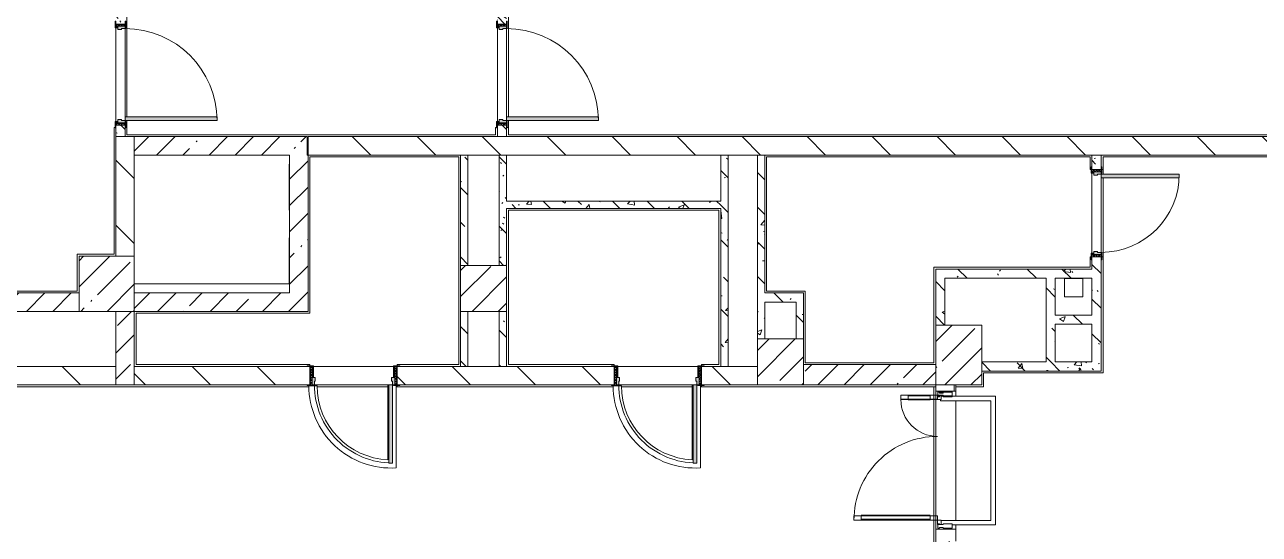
# Model space of a CAD drawing. Header units: millimetres. Extents: x 81711 to 274967, y -8553 to 29000.
# Drawn here: x 213524 to 226957, y 9275 to 14818 of the extents above; entities that cross this region are included whole.
import ezdxf

# ---------------------------------------------------------------- set-up
doc = ezdxf.new("R2010")
doc.units = ezdxf.units.MM
doc.linetypes.add('200_ШТРИХ__ш1_п0_6_', pattern=[800, 500, -300])
for name, color, linetype, lineweight, true_color in [('A-DETL-GENF-2', 7, 'Continuous', 5, 0xaaaaaa), ('A-DOOR-5', 7, 'Continuous', 5, 0xe2e2e2), ('A-DOOR-6', 7, 'Continuous', 5, 0xaaaaaa), ('A-DOOR-FRAM-3', 7, 'Continuous', 5, 0xe2e2e2), ('A-DOOR-FRAM-4', 7, 'Continuous', 5, 0xaaaaaa), ('A-FLOR-2', 7, 'Continuous', 5, 0xaaaaaa), ('I-WALL-29', 7, 'Continuous', 5, 0x787878)]:
    doc.layers.add(name, color=color, linetype=linetype, lineweight=lineweight, true_color=true_color)
for name, color, linetype, lineweight in [('A-DETL-MBND-1', 7, '200_ШТРИХ__ш1_п0_6_', 9), ('A-GLAZ-CWMG-2', 7, 'Continuous', 5), ('A-WALL', 7, 'Continuous', 9), ('I-WALL-27', 7, 'Continuous', 5), ('S-COLS-1', 7, 'Continuous', 5)]:
    doc.layers.add(name, color=color, linetype=linetype, lineweight=lineweight)
pattern_1 = [(45, (147956.67, 0), (-285.1231, 285.1231), []), (45, (148241.8, 0), (-285.1231, 285.1231), [504.031, -100.806, 16.764, -84.042])]
pattern_2 = [(135, (147956.67, 0), (-377.1708, -377.1708), [533.4, -88.9, 17.78, -88.9]), (135, (147956.67, 376.94), (-377.1708, -377.1708), []), (50, (147956.67, 0), (637.6445, -55.7866), [66.675, -733.425]), (355, (147956.7, 0), (-123.3494, 668.699), [53.34, -586.74]), (100.451, (148009.8, -4.65), (514.299, 612.908), [56.665, -623.315]), (46.184, (147956.7, 177.8), (948.7764, -147.15), [100.012, -1100.137]), (96.636, (148035.7, 165.5), (830.909, 865.997), [84.998, -934.973]), (351.184, (147956.7, 177.8), (830.918, 865.988), [80.01, -880.11]), (21, (148045.57, 133.35), (530.6506, -357.9283), [66.675, -733.425]), (326, (148045.6, 133.35), (216.308, 644.6585), [53.34, -586.74]), (71.451, (148089.8, 103.5), (746.9596, 286.7243), [56.665, -623.315]), (37.5, (147956.67, 0), (10.8105, 295.9426), [16.764, -562.864, 16.764, -578.866, -588.962]), (37.5, (147956.67, 0), (10.8105, 295.9426), [-1175.258, 16.764, -572.198]), (7.5, (147956.67, 0), (233.8692, 350.6318), [16.764, -322.834, 16.764, -549.529, -224.472]), (7.5, (147956.67, 0), (233.8692, 350.6318), [-905.891, 16.764, -207.708]), (327.5, (147758.43, 0), (474.5678, -20.0513), [16.764, -205.486, 16.764, -676.656, -920.115]), (327.5, (147758.43, 0), (474.5678, -20.0513), [-915.67, 16.764, -903.351]), (317.5, (147669.53, 0), (518.4522, 88.9934), [16.764, -272.161, 16.764, -443.738, -653.415]), (317.5, (147669.53, 0), (518.4522, 88.9934), [-749.427, 16.764, -636.651])]
pattern_3 = [(135, (1751.41, 114.685), (-14.14214, -14.14214), []), (225, (1751.41, 114.685), (14.14214, -14.14214), [])]
pattern_4 = [(45, (-371.384, 114.685), (-14.1421, 14.1421), []), (135, (-371.384, 114.685), (-14.1421, -14.1421), [])]
pattern_5 = [(135, (147956.67, 0), (-353.5534, -353.5534), [])]

# ---------------------------------------------------------------- blocks, each defined once
blk = doc.blocks.new('BSC_Колонна _Прямоугольная - 600х600-23205240-1_5_3_птичка')
at = {"layer": 'S-COLS-1'}
h = blk.add_hatch(dxfattribs=at)
h.set_pattern_fill('FP_92', color=256, style=0, pattern_type=2)
h.set_pattern_definition([(45, (-66460, -12000), (-285.1231, 285.1231), []), (45, (-66174.88, -12000), (-285.1231, 285.1231), [504.031, -100.806, 16.764, -84.042])])
h.paths.add_polyline_path([(-300, -300), (300, -300), (300, 300), (-300, 300), (-300, -100)])
for p, q in [((300, 300), (-300, 300)), ((-300, 300), (-300, -300)), ((300, -300), (300, 300)), ((-300, -300), (300, -300))]:
    blk.add_line(p, q, dxfattribs=at)
blk = doc.blocks.new('BSC_Колонна _Прямоугольная - 650х500-23287315-1_5_3_птичка')
at = {"layer": 'S-COLS-1'}
h = blk.add_hatch(dxfattribs=at)
h.set_pattern_fill('FP_128', color=256, style=0, pattern_type=2)
h.set_pattern_definition([(135, (11225, -75730), (-285.1231, -285.1231), []), (135, (11225, -75444.88), (-285.1231, -285.1231), [504.031, -100.806, 16.764, -84.042])])
h.paths.add_polyline_path([(325, 250), (-325, 250), (-325, -250), (325, -250), (325, 0)])
for p, q in [((325, 250), (-325, 250)), ((-325, 250), (-325, -250)), ((325, -250), (325, 250)), ((-325, -250), (325, -250))]:
    blk.add_line(p, q, dxfattribs=at)
blk = doc.blocks.new('BSC_Колонна _Прямоугольная - 500х500-V117-1_5_3_птичка')
at = {"layer": 'S-COLS-1'}
h = blk.add_hatch(dxfattribs=at)
h.set_pattern_fill('FP_129', color=256, style=0, pattern_type=2)
h.set_pattern_definition([(45, (-73790, -11150), (-285.1231, 285.1231), []), (45, (-73504.88, -11150), (-285.1231, 285.1231), [504.031, -100.806, 16.764, -84.042])])
h.paths.add_polyline_path([(250, -250), (250, 250), (-250, 250), (-250, -250), (-85, -250)])
for p, q in [((250, 250), (-250, 250)), ((-250, 250), (-250, -250)), ((250, -250), (250, 250)), ((-250, -250), (250, -250))]:
    blk.add_line(p, q, dxfattribs=at)
blk = doc.blocks.new('110_Дверь_СКБ_1Ст_Внутренняя1 - Д-11 1100x2100h_кладовые _все__ коридор _между помещениями блока столовой__ моечные _все_-32089444-1_5_3_птичка')
at = {"layer": 'A-DOOR-5'}
h = blk.add_hatch(color=256, dxfattribs=at)
h.paths.add_polyline_path([(512.5, -30), (537.5, -30), (537.5, 50), (512.5, 50), (512.5, 10), (502.5, 10), (502.5, -30)])
h.paths.add_polyline_path([(-477.5, -30), (-477.5, 10), (-487.5, 10), (-487.5, 50), (-512.5, 50), (-512.5, -30), (-487.5, -30)])
at = {"layer": 'A-DOOR-6'}
h = blk.add_hatch(dxfattribs=at)
h.set_pattern_fill('FP_17', color=256, style=0, pattern_type=2)
h.set_pattern_definition(pattern_3)
h.paths.add_polyline_path([(562.5, -50), (562.5, 50), (537.5, 50), (537.5, -50)])
at = {"layer": 'A-DOOR-FRAM-3'}
for points in [[(512.5, 50), (512.5, 1050), (472.5, 1050), (472.5, 50)], [(-512.5, 50), (-497.5, 50), (-497.5, 58), (-567.5, 58), (-567.5, 50), (-537.5, 50)], [(592.5, 50), (592.5, 58), (522.5, 58), (522.5, 50), (562.5, 50)], [(-567.5, -58), (-497.5, -58), (-497.5, -50), (-567.5, -50)], [(-497.5, -50), (-497.5, -30), (-512.5, -30), (-512.5, -50)], [(522.5, -50), (537.5, -50), (537.5, -30), (522.5, -30)], [(592.5, -58), (592.5, -50), (522.5, -50), (522.5, -58), (562.5, -58)]]:
    blk.add_hatch(color=256, dxfattribs=at).paths.add_polyline_path(points)
at = {"layer": 'A-DOOR-FRAM-4'}
h = blk.add_hatch(dxfattribs=at)
h.set_pattern_fill('FP_18', color=256, style=0, pattern_type=2)
h.set_pattern_definition(pattern_4)
h.paths.add_polyline_path([(-537.5, -50), (-512.5, -50), (-512.5, 50), (-537.5, 50)])
at = {"layer": 'A-DOOR-6'}
for p, q in [((512.5, 1050), (472.5, 1050)), ((472.5, 1050), (472.5, 50)), ((512.5, 50), (512.5, 1050)), ((472.5, 50), (512.5, 50))]:
    blk.add_line(p, q, dxfattribs=at)
blk.add_arc((512.5, 50), 1000, 90, 180, dxfattribs=at)
at = {"layer": 'A-DOOR-FRAM-4'}
for p, q in [((-497.5, 58), (-567.5, 58)), ((-567.5, 58), (-567.5, 50)), ((-567.5, 50), (-497.5, 50)), ((-512.5, 50), (-537.5, 50)), ((-537.5, 50), (-537.5, -50)), ((-487.5, 50), (-512.5, 50)), ((-512.5, 50), (-512.5, -30)), ((-512.5, -50), (-512.5, 50)), ((-497.5, 50), (-512.5, 50)), ((-512.5, 50), (-512.5, 49)), ((-512.5, 49), (-497.5, 49)), ((-497.5, 50), (-497.5, 58)), ((-497.5, 49), (-497.5, 50)), ((-487.5, 10), (-487.5, 50)), ((-477.5, 10), (-487.5, 10)), ((-477.5, -30), (-477.5, 10)), ((512.5, 10), (502.5, 10)), ((502.5, 10), (502.5, -30)), ((512.5, 50), (512.5, 10)), ((537.5, 50), (512.5, 50)), ((592.5, 58), (522.5, 58)), ((522.5, 58), (522.5, 50)), ((537.5, 50), (522.5, 50)), ((522.5, 50), (522.5, 49)), ((522.5, 50), (592.5, 50)), ((522.5, 49), (537.5, 49)), ((537.5, -30), (537.5, 50)), ((562.5, 50), (537.5, 50)), ((537.5, 50), (537.5, -50)), ((537.5, 49), (537.5, 50)), ((562.5, -50), (562.5, 50)), ((592.5, 50), (592.5, 58)), ((-497.5, -50), (-567.5, -50)), ((-567.5, -50), (-567.5, -58)), ((-567.5, -58), (-497.5, -58)), ((-537.5, -50), (-512.5, -50)), ((-512.5, -30), (-477.5, -30)), ((-497.5, -30), (-512.5, -30)), ((-512.5, -30), (-512.5, -50)), ((-512.5, -50), (-497.5, -50)), ((-497.5, -50), (-497.5, -30)), ((-497.5, -58), (-497.5, -50)), ((502.5, -30), (537.5, -30)), ((537.5, -30), (522.5, -30)), ((522.5, -30), (522.5, -50)), ((522.5, -50), (537.5, -50)), ((592.5, -50), (522.5, -50)), ((522.5, -50), (522.5, -58)), ((522.5, -58), (592.5, -58)), ((537.5, -50), (537.5, -30)), ((537.5, -50), (562.5, -50)), ((592.5, -58), (592.5, -50))]:
    blk.add_line(p, q, dxfattribs=at)
blk = doc.blocks.new('110_Дверь_СКБ_1Ст_Внутренняя1 - Д-7_п__950x2100h_Туалет EW30-32892359-1_5_3_птичка')
at = {"layer": 'A-DOOR-5'}
h = blk.add_hatch(color=256, dxfattribs=at)
h.paths.add_polyline_path([(462, 19), (462, 50), (437, 50), (437, 10), (427, 10), (427, -30), (462, -30), (462, -19)])
h.paths.add_polyline_path([(-403, -6), (-403, 10), (-413, 10), (-413, 50), (-438, 50), (-438, -30), (-403, -30)])
at = {"layer": 'A-DOOR-6'}
h = blk.add_hatch(dxfattribs=at)
h.set_pattern_fill('FP_21', color=256, style=0, pattern_type=2)
h.set_pattern_definition([(135, (1826.41, 114.685), (-14.14214, -14.14214), []), (225, (1826.41, 114.685), (14.14214, -14.14214), [])])
h.paths.add_polyline_path([(487, -50), (487, 50), (462, 50), (462, -50)])
at = {"layer": 'A-DOOR-FRAM-3'}
for points in [[(-373, 50), (-373, 900), (-413, 900), (-413, 50)], [(-423, 50), (-423, 58), (-493, 58), (-493, 50), (-438, 50)], [(517, 50), (517, 58), (447, 56), (447, 50), (487, 50)], [(-423, -50), (-493, -50), (-493, -58), (-423, -58)], [(-423, -30), (-438, -30), (-438, -50), (-423, -50)], [(462, -30), (447, -30), (447, -50), (462, -50)], [(517, -50), (447, -50), (447, -58), (517, -58)]]:
    blk.add_hatch(color=256, dxfattribs=at).paths.add_polyline_path(points)
at = {"layer": 'A-DOOR-FRAM-4'}
h = blk.add_hatch(dxfattribs=at)
h.set_pattern_fill('FP_22', color=256, style=0, pattern_type=2)
h.set_pattern_definition([(45, (-296.384, 114.685), (-14.1421, 14.1421), []), (135, (-296.384, 114.685), (-14.1421, -14.1421), [])])
h.paths.add_polyline_path([(-438, -50), (-438, 50), (-463, 50), (-457, -50)])
at = {"layer": 'A-DOOR-6'}
for p, q in [((-413, 900), (-413, 50)), ((-373, 900), (-413, 900)), ((-373, 50), (-373, 900)), ((-413, 50), (-373, 50))]:
    blk.add_line(p, q, dxfattribs=at)
blk.add_arc((-413, 50), 850, 360, 90, dxfattribs=at)
at = {"layer": 'A-DOOR-FRAM-4'}
for p, q in [((-423, 58), (-493, 58)), ((-493, 58), (-493, 50)), ((-493, 50), (-423, 50)), ((-438, 50), (-463, 50)), ((-463, 50), (-463, -50)), ((-413, 50), (-438, 50)), ((-438, 50), (-438, -30)), ((-438, -50), (-438, 50)), ((-423, 50), (-438, 50)), ((-438, 50), (-438, 49)), ((-438, 49), (-423, 49)), ((-423, 50), (-423, 58)), ((-423, 49), (-423, 50)), ((-413, 10), (-413, 50)), ((-403, 10), (-413, 10)), ((-403, -30), (-403, 10)), ((437, 10), (427, 10)), ((427, 10), (427, -30)), ((437, 50), (437, 10)), ((462, 50), (437, 50)), ((517, 58), (447, 58)), ((447, 58), (447, 50)), ((462, 50), (447, 50)), ((447, 50), (447, 49)), ((447, 50), (517, 50)), ((447, 49), (462, 49)), ((462, -30), (462, 50)), ((487, 50), (462, 50)), ((462, 50), (462, -50)), ((462, 49), (462, 50)), ((487, -50), (487, 50)), ((517, 50), (517, 58)), ((-423, -50), (-493, -50)), ((-493, -50), (-493, -58)), ((-493, -58), (-423, -58)), ((-463, -50), (-438, -50)), ((-438, -30), (-403, -30)), ((-423, -30), (-438, -30)), ((-438, -30), (-438, -50)), ((-438, -50), (-423, -50)), ((-423, -50), (-423, -30)), ((-423, -58), (-423, -50)), ((427, -30), (462, -30)), ((462, -30), (447, -30)), ((447, -30), (447, -50)), ((447, -50), (462, -50)), ((517, -50), (447, -50)), ((447, -50), (447, -58)), ((447, -58), (517, -58)), ((462, -50), (462, -30)), ((462, -50), (487, -50)), ((517, -58), (517, -50))]:
    blk.add_line(p, q, dxfattribs=at)
blk = doc.blocks.new('Прямоугольный импост - Импост структурный с накладкой - 160мм Темный-32274804-1_5_3_птичка')
at = {"layer": 'A-GLAZ-CWMG-2'}
for p, q in [((-50, 40), (-50, 140)), ((-50, 140), (0, 140)), ((0, 140), (0, 40)), ((-40, 40), (-50, 40)), ((-50, -17), (-50, 0)), ((-50, 0), (-40, 0)), ((-40, 0), (-40, 40)), ((-10, 40), (-10, 0)), ((0, 40), (-10, 40)), ((-10, 0), (0, 0)), ((0, 0), (0, -17)), ((0, -17), (-50, -17))]:
    blk.add_line(p, q, dxfattribs=at)
blk = doc.blocks.new('Дверь_Витражная_остекление_ - ВВ-6 остекление-32274838-1_5_3_птичка')
at = {"layer": 'A-DETL-GENF-2'}
for p, q in [((-655, 930), (-610, 930)), ((-655, 930), (-655, 20)), ((-610, 930), (-655, 930)), ((-655, 930), (-655, 20)), ((-655, 850), (-610, 850)), ((-645, 850), (-645, 100)), ((-610, 930), (-610, 20)), ((-610, 20), (-610, 930)), ((-601, 850), (-601, 100)), ((705, 420), (660, 420)), ((660, 420), (660, 20)), ((705, 420), (660, 420)), ((660, 420), (660, 20)), ((705, 420), (705, 20)), ((705, 20), (705, 420)), ((651, 340), (651, 100)), ((705, 340), (660, 340)), ((695, 340), (695, 100)), ((-655, 100), (-610, 100)), ((-610, 20), (-655, 20)), ((-655, 20), (-610, 20)), ((705, 100), (660, 100))]:
    blk.add_line(p, q, dxfattribs=at)
at = {"layer": 'A-DOOR-6'}
for p, q in [((-655, 930), (-655, 20)), ((655, 420), (655, 20)), ((-655, 20), (-705, 20)), ((-705, 20), (-705, -20)), ((-655, -20), (-655, 20)), ((705, 20), (655, 20)), ((655, 20), (655, -20)), ((705, -20), (705, 20)), ((-705, -20), (-655, -20)), ((655, -20), (705, -20))]:
    blk.add_line(p, q, dxfattribs=at)
for centre, radius, start, end in [((-655, 20), 910, 360, 90), ((655, 20), 400, 90, 180)]:
    blk.add_arc(centre, radius, start, end, dxfattribs=at)
blk = doc.blocks.new('110_Дверь_СКБ_1Ст_Внутренняя1 - Д-17д _Д-9_ 950x2100h_ПУИ_ С_У персонала-24300662-1_5_3_птичка')
at = {"layer": 'A-DOOR-5'}
h = blk.add_hatch(color=256, dxfattribs=at)
h.paths.add_polyline_path([(462, 100), (437, 100), (437, 60), (427, 60), (427, 20), (462, 20)])
h.paths.add_polyline_path([(-423, 100), (-438, 100), (-438, 20), (-403, 20), (-403, 60), (-413, 60), (-413, 100)])
at = {"layer": 'A-DOOR-6'}
h = blk.add_hatch(dxfattribs=at)
h.set_pattern_fill('FP_6', color=256, style=0, pattern_type=2)
h.set_pattern_definition([(135, (1826.41, 164.685), (-14.14214, -14.14214), []), (225, (1826.41, 164.685), (14.14214, -14.14214), [])])
h.paths.add_polyline_path([(487, 100), (462, 100), (462, -100), (487, -100), (487, 6)])
at = {"layer": 'A-DOOR-FRAM-3'}
for points in [[(-401, 950), (-413, 950), (-413, 100), (-373, 104), (-373, 950)], [(-454, 108), (-493, 108), (-493, 100), (-423, 104), (-423, 108), (-454, 108)], [(-438, 20), (-438, -100), (-423, -100), (-423, 20)], [(491, 108), (447, 108), (447, 100), (517, 100), (517, 108), (497, 108)], [(462, 20), (447, 20), (447, -100), (462, -100), (462, 6)], [(-438, -100), (-493, -100), (-493, -108), (-423, -108), (-423, -100)], [(501, -100), (447, -100), (447, -108), (517, -108), (517, -100)]]:
    blk.add_hatch(color=256, dxfattribs=at).paths.add_polyline_path(points)
at = {"layer": 'A-DOOR-FRAM-4'}
h = blk.add_hatch(dxfattribs=at)
h.set_pattern_fill('FP_7', color=256, style=0, pattern_type=2)
h.set_pattern_definition([(45, (-296.384, 164.685), (-14.1421, 14.1421), []), (135, (-296.384, 164.685), (-14.1421, -14.1421), [])])
h.paths.add_polyline_path([(-463, 100), (-460, -100), (-438, -100), (-438, 100)])
at = {"layer": 'A-DOOR-6'}
for p, q in [((-413, 950), (-413, 100)), ((-373, 950), (-413, 950)), ((-373, 100), (-373, 950)), ((-413, 100), (-373, 100))]:
    blk.add_line(p, q, dxfattribs=at)
blk.add_arc((-413, 100), 850, 360, 90, dxfattribs=at)
at = {"layer": 'A-DOOR-FRAM-4'}
for p, q in [((-423, 108), (-493, 108)), ((-493, 108), (-493, 100)), ((-493, 100), (-423, 100)), ((-438, 100), (-463, 100)), ((-463, 100), (-463, -100)), ((-413, 100), (-438, 100)), ((-438, 100), (-438, 20)), ((-438, -100), (-438, 100)), ((-423, 100), (-438, 100)), ((-438, 100), (-438, 99)), ((-438, 99), (-423, 99)), ((-438, 20), (-403, 20)), ((-423, 20), (-438, 20)), ((-438, 20), (-438, -100)), ((-423, 100), (-423, 108)), ((-423, 99), (-423, 100)), ((-423, -100), (-423, 20)), ((-413, 60), (-413, 100)), ((-403, 60), (-413, 60)), ((-403, 20), (-403, 60)), ((437, 60), (427, 60)), ((427, 60), (427, 20)), ((427, 20), (462, 20)), ((437, 100), (437, 60)), ((462, 100), (437, 100)), ((517, 108), (447, 108)), ((447, 108), (447, 100)), ((462, 100), (447, 100)), ((447, 100), (447, 99)), ((447, 100), (517, 100)), ((447, 99), (462, 99)), ((462, 20), (447, 20)), ((447, 20), (447, -100)), ((462, 20), (462, 100)), ((487, 100), (462, 100)), ((462, 100), (462, -100)), ((462, 99), (462, 100)), ((462, -100), (462, 20)), ((487, -100), (487, 100)), ((517, 100), (517, 108)), ((-423, -100), (-493, -100)), ((-493, -100), (-493, -108)), ((-493, -108), (-423, -108)), ((-463, -100), (-438, -100)), ((-438, -100), (-423, -100)), ((-423, -108), (-423, -100)), ((447, -100), (462, -100)), ((517, -100), (447, -100)), ((447, -100), (447, -108)), ((447, -108), (517, -108)), ((462, -100), (487, -100)), ((517, -108), (517, -100))]:
    blk.add_line(p, q, dxfattribs=at)
blk = doc.blocks.new('Прямоугольный импост - Импост структурный с накладкой - 160мм Темный-32274805-1_5_3_птичка')
at = {"layer": 'A-GLAZ-CWMG-2'}
for p, q in [((-25, 40), (-25, 140)), ((-25, 140), (25, 140)), ((25, 140), (25, 40)), ((-15, 40), (-25, 40)), ((-25, -17), (-25, 0)), ((-25, 0), (-15, 0)), ((-15, 0), (-15, 40)), ((15, 40), (15, 0)), ((25, 40), (15, 40)), ((15, 0), (25, 0)), ((25, 0), (25, -17)), ((25, -17), (-25, -17))]:
    blk.add_line(p, q, dxfattribs=at)
blk = doc.blocks.new('110_Дверь_СКБ_1Ст_Внутренняя1 - Д-12 EIW 1100x2100h_кладовые _все__ коридор _между помещениями блока столовой__ моечные _все_-32933558-1_5_3_птичка')
at = {"layer": 'A-DOOR-5'}
h = blk.add_hatch(color=256, dxfattribs=at)
h.paths.add_polyline_path([(537.5, -30), (537.5, 50), (512.5, 50), (512.5, 10), (502.5, 10), (502.5, -30), (512.5, -30)])
h.paths.add_polyline_path([(-477.5, -6), (-477.5, 10), (-487.5, 10), (-487.5, 50), (-512.5, 50), (-512.5, -30), (-477.5, -30)])
at = {"layer": 'A-DOOR-6'}
h = blk.add_hatch(dxfattribs=at)
h.set_pattern_fill('FP_17', color=256, style=0, pattern_type=2)
h.set_pattern_definition(pattern_3)
h.paths.add_polyline_path([(562.5, 50), (537.5, 50), (537.5, -50), (562.5, -50)])
at = {"layer": 'A-DOOR-FRAM-3'}
for points in [[(512.5, 863.5), (512.5, 1050), (472.5, 1050), (472.5, 50), (512.5, 50), (512.5, 654.5)], [(-497.5, 58), (-567.5, 58), (-562.5, 50), (-497.5, 50)], [(592.5, 58), (522.5, 58), (522.5, 50), (592.5, 50)], [(-497.5, -58), (-497.5, -50), (-567.5, -50), (-562.5, -58), (-512.5, -58)], [(-497.5, -30), (-512.5, -30), (-512.5, -50), (-497.5, -50)], [(537.5, -30), (522.5, -30), (522.5, -50), (537.5, -50)], [(592.5, -58), (587.5, -50), (522.5, -50), (522.5, -58), (587.5, -58)]]:
    blk.add_hatch(color=256, dxfattribs=at).paths.add_polyline_path(points)
at = {"layer": 'A-DOOR-FRAM-4'}
h = blk.add_hatch(dxfattribs=at)
h.set_pattern_fill('FP_18', color=256, style=0, pattern_type=2)
h.set_pattern_definition(pattern_4)
h.paths.add_polyline_path([(-512.5, 50), (-537.5, 50), (-537.5, -50), (-512.5, -50)])
at = {"layer": 'A-DOOR-6'}
for p, q in [((512.5, 1050), (472.5, 1050)), ((472.5, 1050), (472.5, 50)), ((512.5, 50), (512.5, 1050)), ((472.5, 50), (512.5, 50))]:
    blk.add_line(p, q, dxfattribs=at)
blk.add_arc((512.5, 50), 1000, 90, 180, dxfattribs=at)
at = {"layer": 'A-DOOR-FRAM-4'}
for p, q in [((-497.5, 58), (-567.5, 58)), ((-567.5, 58), (-567.5, 50)), ((-567.5, 50), (-497.5, 50)), ((-512.5, 50), (-537.5, 50)), ((-537.5, 50), (-537.5, -50)), ((-487.5, 50), (-512.5, 50)), ((-512.5, 50), (-512.5, -30)), ((-512.5, -50), (-512.5, 50)), ((-497.5, 50), (-512.5, 50)), ((-512.5, 50), (-512.5, 49)), ((-512.5, 49), (-497.5, 49)), ((-497.5, 50), (-497.5, 58)), ((-497.5, 49), (-497.5, 50)), ((-487.5, 10), (-487.5, 50)), ((-477.5, 10), (-487.5, 10)), ((-477.5, -30), (-477.5, 10)), ((512.5, 10), (502.5, 10)), ((502.5, 10), (502.5, -30)), ((512.5, 50), (512.5, 10)), ((537.5, 50), (512.5, 50)), ((592.5, 58), (522.5, 58)), ((522.5, 58), (522.5, 50)), ((537.5, 50), (522.5, 50)), ((522.5, 50), (522.5, 49)), ((522.5, 50), (592.5, 50)), ((522.5, 49), (537.5, 49)), ((537.5, -30), (537.5, 50)), ((562.5, 50), (537.5, 50)), ((537.5, 50), (537.5, -50)), ((537.5, 49), (537.5, 50)), ((562.5, -50), (562.5, 50)), ((592.5, 50), (592.5, 58)), ((-497.5, -50), (-567.5, -50)), ((-567.5, -50), (-567.5, -58)), ((-567.5, -58), (-497.5, -58)), ((-537.5, -50), (-512.5, -50)), ((-512.5, -30), (-477.5, -30)), ((-497.5, -30), (-512.5, -30)), ((-512.5, -30), (-512.5, -50)), ((-512.5, -50), (-497.5, -50)), ((-497.5, -50), (-497.5, -30)), ((-497.5, -58), (-497.5, -50)), ((502.5, -30), (537.5, -30)), ((537.5, -30), (522.5, -30)), ((522.5, -30), (522.5, -50)), ((522.5, -50), (537.5, -50)), ((592.5, -50), (522.5, -50)), ((522.5, -50), (522.5, -58)), ((522.5, -58), (592.5, -58)), ((537.5, -50), (537.5, -30)), ((537.5, -50), (562.5, -50)), ((592.5, -58), (592.5, -50))]:
    blk.add_line(p, q, dxfattribs=at)
blk = doc.blocks.new('Прямоугольный импост - Импост структурный с накладкой - 160мм Темный-32274806-1_5_3_птичка')
at = {"layer": 'A-GLAZ-CWMG-2'}
for p, q in [((0, 140), (-50, 140)), ((-50, 140), (-50, 40)), ((0, 40), (0, 140)), ((-50, 40), (-40, 40)), ((-40, 0), (-50, 0)), ((-50, 0), (-50, -17)), ((-40, 40), (-40, 0)), ((-10, 0), (-10, 40)), ((-10, 40), (0, 40)), ((0, 0), (-10, 0)), ((0, -17), (0, 0)), ((-50, -17), (0, -17))]:
    blk.add_line(p, q, dxfattribs=at)

msp = doc.modelspace()

# ---------------------------------------------------------------- hatches: boundary and pattern name
at = {"layer": 'I-WALL-27'}
h = msp.add_hatch(dxfattribs=at)
h.set_pattern_fill('FP_104', color=256, style=0, pattern_type=2)
h.set_pattern_definition(pattern_5)
h.paths.add_polyline_path([(214683.1, 12300), (214716.7, 12300), (214716.7, 13600), (214516.7, 13600), (214516.7, 12300)])
h = msp.add_hatch(dxfattribs=at)
h.set_pattern_fill('FP_74', color=256, style=0, pattern_type=2)
h.set_pattern_definition(pattern_1)
h.paths.add_polyline_path([(216406.7, 13400), (216596.7, 13400), (216596.7, 13600), (214716.7, 13600), (214716.7, 13400), (216166.7, 13400)])
h = msp.add_hatch(dxfattribs=at)
h.set_pattern_fill('FP_104', color=256, style=0, pattern_type=2)
h.set_pattern_definition(pattern_5)
h.paths.add_polyline_path([(224052.7, 13400), (232656.7, 13400), (232656.7, 13600), (216606.7, 13600), (216606.7, 13400), (223090, 13400)])
h = msp.add_hatch(dxfattribs=at)
h.set_pattern_fill('FP_74', color=256, style=0, pattern_type=2)
h.set_pattern_definition(pattern_1)
h.paths.add_polyline_path([(216581.5, 11700), (216606.7, 11700), (216606.7, 13400), (216406.7, 13400), (216406.7, 11700), (216436.9, 11700)])
h = msp.add_hatch(dxfattribs=at)
h.set_pattern_fill('FP_74', color=256, style=0, pattern_type=2)
h.set_pattern_definition(pattern_1)
h.paths.add_polyline_path([(210074.2, 11700), (214116.7, 11700), (214116.7, 11900), (208716.7, 11900), (208716.7, 11700), (209916.7, 11700)])
h = msp.add_hatch(dxfattribs=at)
h.set_pattern_fill('FP_74', color=256, style=0, pattern_type=2)
h.set_pattern_definition(pattern_1)
h.paths.add_polyline_path([(215652.4, 11700), (216406.7, 11700), (216406.7, 11900), (214716.7, 11900), (214716.7, 11700), (215591.7, 11700)])
h = msp.add_hatch(dxfattribs=at)
h.set_pattern_fill('FP_74', color=256, style=0, pattern_type=2)
h.set_pattern_definition(pattern_1)
h.paths.add_polyline_path([(214716.7, 10900), (214716.7, 11700), (214516.7, 11700), (214516.7, 10900)])
h = msp.add_hatch(dxfattribs=at)
h.set_pattern_fill('FP_104', color=256, style=0, pattern_type=2)
h.set_pattern_definition(pattern_5)
h.paths.add_polyline_path([(220916.5, 10900), (221496.7, 10900), (221496.7, 11100), (220886.5, 11100), (220886.5, 10900)])
h.paths.add_polyline_path([(214716.7, 10900), (216625.5, 10900), (216625.5, 11100), (214716.7, 11100), (214716.7, 10994)])
h.paths.add_polyline_path([(214516.7, 10900), (214516.7, 11100), (210116.7, 11100), (210116.7, 10900), (211933.6, 10900)])
h.paths.add_polyline_path([(217575.5, 10900), (219936.5, 10900), (219936.5, 11100), (217575.5, 11100), (217575.5, 10994)])
h = msp.add_hatch(dxfattribs=at)
h.set_pattern_fill('FP_74', color=256, style=0, pattern_type=2)
h.set_pattern_definition(pattern_1)
h.paths.add_polyline_path([(223416.7, 10900), (223436.7, 10900), (223436.7, 11120), (221996.7, 11120), (221996.7, 10900), (223090, 10900)])
h = msp.add_hatch(dxfattribs=at)
h.set_pattern_fill('FP_74', color=256, style=0, pattern_type=2)
h.set_pattern_definition(pattern_1)
h.paths.add_polyline_path([(223656.7, 7900), (223656.7, 9330), (223436.7, 9330), (223436.7, 7900)])
h.paths.add_polyline_path([(223656.7, 10830), (223656.7, 10900), (223636.7, 10900), (223636.7, 10830)])
at = {"layer": 'I-WALL-29'}
h = msp.add_hatch(dxfattribs=at)
h.set_pattern_fill('FP_103', color=256, style=0, pattern_type=2)
h.set_pattern_definition(pattern_2)
h.paths.add_polyline_path([(214616.7, 13600), (214616.7, 13725), (214516.7, 13725), (214516.7, 13600)])
h.paths.add_polyline_path([(214516.7, 14825), (214616.7, 14825), (214616.7, 15550), (214516.7, 15550), (214516.7, 14850)])
h = msp.add_hatch(dxfattribs=at)
h.set_pattern_fill('FP_103', color=256, style=0, pattern_type=2)
h.set_pattern_definition(pattern_2)
h.paths.add_polyline_path([(218712.4, 13600), (218766.7, 13600), (218766.7, 13725), (218666.7, 13725), (218666.7, 13600), (218686.7, 13600)])
h.paths.add_polyline_path([(218766.7, 14825), (218766.7, 15150), (218666.7, 15150), (218666.7, 14825)])
h = msp.add_hatch(dxfattribs=at)
h.set_pattern_fill('FP_103', color=256, style=0, pattern_type=2)
h.set_pattern_definition(pattern_2)
h.paths.add_polyline_path([(218266.5, 11120), (218266.7, 12200), (218346.5, 12200), (218346.5, 13400), (218266.5, 13400), (218266.5, 11700)])
h.paths.add_polyline_path([(218266.5, 11100), (218346.5, 11100), (218346.5, 11700), (218266.7, 11700), (218266.5, 11120)])
h = msp.add_hatch(dxfattribs=at)
h.set_pattern_fill('FP_103', color=256, style=0, pattern_type=2)
h.set_pattern_definition(pattern_2)
h.paths.add_polyline_path([(218766.7, 11100), (218766.7, 11700), (218686.7, 11700), (218686.7, 11100)])
h.paths.add_polyline_path([(218766.7, 12200), (218766.7, 13400), (218686.7, 13400), (218686.7, 12200)])
h = msp.add_hatch(dxfattribs=at)
h.set_pattern_fill('FP_103', color=256, style=0, pattern_type=2)
h.set_pattern_definition(pattern_2)
h.paths.add_polyline_path([(221096.7, 11100), (221176.7, 11100), (221176.7, 13400), (221096.7, 13400), (221096.7, 11120)])
h = msp.add_hatch(dxfattribs=at)
h.set_pattern_fill('FP_103', color=256, style=0, pattern_type=2)
h.set_pattern_definition(pattern_2)
h.paths.add_polyline_path([(221496.7, 11400), (221576.7, 11400), (221576.7, 13400), (221496.7, 13400), (221496.7, 11913.7)])
h = msp.add_hatch(dxfattribs=at)
h.set_pattern_fill('FP_103', color=256, style=0, pattern_type=2)
h.set_pattern_definition(pattern_2)
h.paths.add_polyline_path([(225136.5, 11050), (225236.5, 11053.2), (225236.5, 12291.1), (225136.5, 12291.1), (225136.5, 11150)])
h.paths.add_polyline_path([(225236.5, 13241.1), (225236.5, 13400), (225136.5, 13400), (225137.9, 13241.1)])
h = msp.add_hatch(dxfattribs=at)
h.set_pattern_fill('FP_103', color=256, style=0, pattern_type=2)
h.set_pattern_definition(pattern_2)
h.paths.add_polyline_path([(218766.7, 12820), (221096.7, 12820), (221096.7, 12900), (218766.7, 12900)])
h = msp.add_hatch(dxfattribs=at)
h.set_pattern_fill('FP_103', color=256, style=0, pattern_type=2)
h.set_pattern_definition(pattern_2)
h.paths.add_polyline_path([(223436.7, 12060), (225136.5, 12060), (225136.5, 12160), (223436.7, 12160), (223436.7, 12143.8)])
h = msp.add_hatch(dxfattribs=at)
h.set_pattern_fill('FP_103', color=256, style=0, pattern_type=2)
h.set_pattern_definition(pattern_2)
h.paths.add_polyline_path([(223436.7, 11550), (223536.7, 11550), (223536.7, 12060), (223436.7, 12060), (223436.7, 11880.8)])
h = msp.add_hatch(dxfattribs=at)
h.set_pattern_fill('FP_103', color=256, style=0, pattern_type=2)
h.set_pattern_definition(pattern_2)
h.paths.add_polyline_path([(224736.5, 11150), (224736.5, 12060), (224636.5, 12055.6), (224637.4, 11150), (224682.5, 11150)])
h = msp.add_hatch(dxfattribs=at)
h.set_pattern_fill('FP_103', color=256, style=0, pattern_type=2)
h.set_pattern_definition(pattern_2)
h.paths.add_polyline_path([(221916.7, 11800), (221916.7, 11900), (221576.7, 11900), (221576.7, 11800)])
h = msp.add_hatch(dxfattribs=at)
h.set_pattern_fill('FP_103', color=256, style=0, pattern_type=2)
h.set_pattern_definition(pattern_2)
h.paths.add_polyline_path([(221916.7, 11400), (221996.7, 11400), (221996.7, 11900), (221916.7, 11900), (221916.7, 11800)])
h = msp.add_hatch(dxfattribs=at)
h.set_pattern_fill('FP_103', color=256, style=0, pattern_type=2)
h.set_pattern_definition(pattern_2)
h.paths.add_polyline_path([(225122.3, 11560), (225136.5, 11560), (225136.5, 11660), (224736.5, 11660), (224736.5, 11560), (225037.2, 11560)])
h = msp.add_hatch(dxfattribs=at)
h.set_pattern_fill('FP_103', color=256, style=0, pattern_type=2)
h.set_pattern_definition(pattern_2)
h.paths.add_polyline_path([(225136.5, 11050), (225136.5, 11150), (223936.7, 11150), (223936.7, 11050), (225037.2, 11050)])
at = {"layer": 'S-COLS-1'}
h = msp.add_hatch(dxfattribs=at)
h.set_pattern_fill('FP_74', color=256, style=0, pattern_type=2)
h.set_pattern_definition(pattern_1)
h.paths.add_polyline_path([(218346.5, 11700), (218766.7, 11700), (218766.7, 12200), (218266.7, 12200), (218266.7, 11700)])

# ---------------------------------------------------------------- linework, layer by layer
at = {"layer": 'A-DETL-MBND-1'}
msp.add_line((216401.7, 12000), (216401.7, 13400), dxfattribs=at)
at = {"layer": 'A-FLOR-2'}
for p, q in [((214636.7, 15530), (214636.7, 13815)), ((218786.7, 15130), (218786.7, 13815)), ((214636.7, 13775), (214636.7, 13620)), ((218786.7, 13775), (218786.7, 13620)), ((214496.7, 12320), (214496.7, 13700)), ((214496.7, 13700), (214508.7, 13700)), ((214624.7, 13700), (214636.7, 13700)), ((214636.7, 13620), (218646.7, 13620)), ((218646.7, 13620), (218646.7, 13700)), ((218646.7, 13700), (218658.7, 13700)), ((218774.7, 13700), (218786.7, 13700)), ((218786.7, 13620), (233096.7, 13620)), ((218246.5, 13380), (216626.7, 13380)), ((216626.7, 13380), (216626.7, 11680)), ((218246.5, 11120), (218246.5, 13380)), ((225116.5, 13380), (221596.7, 13380)), ((221596.7, 13380), (221596.7, 11920)), ((225116.5, 13241.1), (225116.5, 13380)), ((225256.5, 13380), (225256.5, 13191.1)), ((230513.7, 13380), (225256.5, 13380)), ((225128.5, 13241.1), (225116.5, 13241.1)), ((225256.5, 13241.1), (225244.5, 13241.1)), ((225256.5, 13151.1), (225256.5, 11030)), ((221076.7, 12800), (218786.7, 12800)), ((218786.7, 12800), (218786.7, 11120)), ((221076.7, 11120), (221076.7, 12800)), ((214096.7, 11920), (214096.7, 12320)), ((214096.7, 12320), (214496.7, 12320)), ((225116.5, 12180), (225116.5, 12291.1)), ((225116.5, 12291.1), (225128.5, 12291.1)), ((225244.5, 12291.1), (225256.5, 12291.1)), ((223416.7, 11140), (223416.7, 12180)), ((223416.7, 12180), (225116.5, 12180)), ((216406.7, 12000), (214716.7, 12000)), ((224837.2, 12057), (225037.2, 12057)), ((224837.2, 11857), (224837.2, 12057)), ((225037.2, 12057), (225037.2, 11857)), ((208736.7, 11920), (214096.7, 11920)), ((221596.7, 11920), (222016.7, 11920)), ((222016.7, 11920), (222016.7, 11140)), ((225037.2, 11857), (224837.2, 11857)), ((216626.7, 11680), (214736.7, 11680)), ((214736.7, 11680), (214736.7, 11120)), ((214736.7, 11120), (216625.5, 11120)), ((216625.5, 11120), (216625.5, 11108)), ((217575.5, 11120), (218246.5, 11120)), ((217575.5, 11108), (217575.5, 11120)), ((218786.7, 11120), (219936.5, 11120)), ((219936.5, 11120), (219936.5, 11108)), ((220886.5, 11108), (220886.5, 11120)), ((220886.5, 11120), (221076.7, 11120)), ((222016.7, 11140), (223416.7, 11140)), ((225256.5, 11030), (223956.7, 11030)), ((223956.7, 11030), (223956.7, 10880)), ((216706, 10890.5), (216616, 10890.5)), ((217485.5, 10895.6), (217477, 10895.6)), ((217477, 10895.6), (217477, 10086.3)), ((217535.5, 10895.6), (217525.5, 10895.6)), ((217567, 9997.3), (217567, 10892)), ((217575.5, 10880), (217575.5, 10892)), ((220017, 10890.5), (219927, 10890.5)), ((220796.5, 10895.6), (220788, 10895.6)), ((220788, 10895.6), (220788, 10086.3)), ((220846.5, 10895.6), (220836.5, 10895.6)), ((220878, 9997.3), (220878, 10892)), ((220886.5, 10880), (220886.5, 10892)), ((216616.6, 10880), (209896.7, 10880)), ((217477, 10880), (216706.6, 10880)), ((217567, 10880), (219927.6, 10880)), ((220788, 10880), (220017.6, 10880)), ((220878, 10880), (223416.7, 10880)), ((223416.7, 7920), (223416.7, 10880)), ((223436.7, 10880), (223416.7, 10880)), ((223516.7, 10776.2), (223496.7, 10776.2)), ((224086.8, 10776.2), (223616.7, 10776.2)), ((223956.7, 10880), (223656.7, 10880)), ((224086.8, 9376.2), (224086.8, 10776.2)), ((223486.8, 10740), (223486.8, 10726.2)), ((223486.8, 10726.2), (224036.8, 10726.2)), ((224036.8, 10726.2), (224036.8, 9426.2)), ((224036.8, 9426.2), (223496.7, 9426.2)), ((223616.7, 9376.2), (224086.8, 9376.2))]:
    msp.add_line(p, q, dxfattribs=at)
for centre, radius, end in [((217511, 10890.5), 895, 273.58586), ((217511, 10890.5), 805, 267.57693), ((220822, 10890.5), 895, 273.58586), ((220822, 10890.5), 805, 267.57693)]:
    msp.add_arc(centre, radius, 180, end, dxfattribs=at)
at = {"layer": 'A-WALL'}
for p, q in [((218666.7, 13600), (218766.7, 13600)), ((218346.5, 13400), (218266.5, 13400)), ((218766.7, 13400), (218686.7, 13400)), ((221176.7, 13400), (221096.7, 13400)), ((221576.7, 13400), (221496.7, 13400)), ((225236.5, 13400), (225136.5, 13400)), ((214516.7, 11100), (214516.7, 10900)), ((214716.7, 11100), (214716.7, 10900)), ((218266.5, 11100), (218346.5, 11100)), ((218686.7, 11100), (218766.7, 11100)), ((221096.7, 11100), (221176.7, 11100)), ((223636.7, 10900), (223636.7, 10830))]:
    msp.add_line(p, q, dxfattribs=at)
at = {"layer": 'I-WALL-27'}
for p, q in [((214516.7, 13765), (214516.7, 14785)), ((218666.7, 13765), (218666.7, 14785)), ((214616.7, 14775), (214616.7, 13815)), ((218766.7, 14775), (218766.7, 13815)), ((214516.7, 13695), (214516.7, 12300)), ((214516.7, 13600), (216596.7, 13600)), ((214616.7, 13600), (214616.7, 13695)), ((214716.7, 12300), (214716.7, 13600)), ((216596.7, 13400), (216596.7, 13600)), ((216606.7, 11700), (216606.7, 13600)), ((218666.7, 13600), (216606.7, 13600)), ((218666.7, 13695), (218666.7, 13600)), ((218766.7, 13600), (218766.7, 13695)), ((233066.7, 13600), (218766.7, 13600)), ((214716.7, 13400), (216406.7, 13400)), ((216406.7, 13400), (216406.7, 11900)), ((216596.7, 13400), (218266.5, 13400)), ((218266.5, 13400), (218266.5, 11100)), ((218346.5, 12200), (218346.5, 13400)), ((218346.5, 13400), (218686.7, 13400)), ((218686.7, 13400), (218686.7, 12200)), ((218766.7, 12900), (218766.7, 13400)), ((218766.7, 13400), (221096.7, 13400)), ((221096.7, 13400), (221096.7, 12900)), ((221176.7, 11100), (221176.7, 13400)), ((221176.7, 13400), (221496.7, 13400)), ((221496.7, 13400), (221496.7, 11400)), ((221576.7, 11900), (221576.7, 13400)), ((221576.7, 13400), (225136.5, 13400)), ((225136.5, 13400), (225136.5, 13271.1)), ((225236.5, 13271.1), (225236.5, 13400)), ((225236.5, 13400), (233066.7, 13400)), ((225136.5, 12331.1), (225136.5, 13201.1)), ((225236.5, 13151.1), (225236.5, 12341.1)), ((221096.7, 12900), (218766.7, 12900)), ((218766.7, 12200), (218766.7, 12820)), ((218766.7, 12820), (221096.7, 12820)), ((221096.7, 12820), (221096.7, 11100)), ((225136.5, 12261.1), (225136.5, 12160)), ((225236.5, 11050), (225236.5, 12261.1)), ((218266.7, 11700), (218266.7, 12200)), ((218266.7, 12200), (218346.5, 12200)), ((218686.7, 12200), (218766.7, 12200)), ((225136.5, 12160), (223436.7, 12160)), ((223436.7, 12160), (223436.7, 11550)), ((223536.7, 12060), (224636.5, 12060)), ((223536.7, 11550), (223536.7, 12060)), ((224636.5, 12060), (224636.5, 11150)), ((224736.5, 12060), (225136.5, 12060)), ((224736.5, 11660), (224736.5, 12060)), ((225136.5, 12060), (225136.5, 11660)), ((214116.7, 11900), (208716.7, 11900)), ((216406.7, 11900), (214716.7, 11900)), ((221996.7, 11900), (221576.7, 11900)), ((221996.7, 11400), (221996.7, 11900)), ((212416.7, 11700), (214116.7, 11700)), ((214516.7, 11700), (214516.7, 11100)), ((214716.7, 11700), (216606.7, 11700)), ((214716.7, 11100), (214716.7, 11700)), ((218346.5, 11700), (218266.7, 11700)), ((218346.5, 11100), (218346.5, 11700)), ((218686.7, 11700), (218686.7, 11100)), ((218766.7, 11700), (218686.7, 11700)), ((218766.7, 11100), (218766.7, 11700)), ((221576.7, 11400), (221576.7, 11800)), ((221576.7, 11800), (221916.7, 11800)), ((221916.7, 11800), (221916.7, 11400)), ((225136.5, 11660), (224736.5, 11660)), ((224736.5, 11150), (224736.5, 11560)), ((224736.5, 11560), (225136.5, 11560)), ((225136.5, 11560), (225136.5, 11150)), ((224636.5, 11150), (223936.7, 11150)), ((225136.5, 11150), (224736.5, 11150)), ((214516.7, 11100), (212416.7, 11100)), ((216595.5, 11100), (214716.7, 11100)), ((216665.5, 11100), (217535.5, 11100)), ((218266.5, 11100), (217605.5, 11100)), ((218686.7, 11100), (218346.5, 11100)), ((219906.5, 11100), (218766.7, 11100)), ((219976.5, 11100), (220846.5, 11100)), ((221096.7, 11100), (220916.5, 11100)), ((221496.7, 11100), (221176.7, 11100)), ((223436.7, 11120), (221996.7, 11120)), ((223936.7, 11050), (225236.5, 11050)), ((209916.7, 10900), (216595.5, 10900)), ((217485.5, 10900), (216675.5, 10900)), ((217605.5, 10900), (219906.5, 10900)), ((220796.5, 10900), (219986.5, 10900)), ((220916.5, 10900), (221496.7, 10900)), ((221996.7, 10900), (223436.7, 10900)), ((223436.7, 7900), (223436.7, 10900)), ((223656.7, 10776.2), (223656.7, 10900)), ((223436.7, 10830), (223656.7, 10830)), ((223656.7, 10726.2), (223656.7, 9426.2)), ((223656.7, 9330), (223436.7, 9330)), ((223656.7, 9200), (223656.7, 9376.2))]:
    msp.add_line(p, q, dxfattribs=at)
at = {"layer": 'S-COLS-1'}
for p, q in [((218346.5, 12200), (218266.7, 12200)), ((218266.7, 12200), (218266.7, 11700)), ((218686.7, 12200), (218346.5, 12200)), ((218766.7, 12200), (218686.7, 12200)), ((218766.7, 11700), (218766.7, 12200)), ((218266.7, 11700), (218346.5, 11700)), ((218346.5, 11700), (218686.7, 11700)), ((218686.7, 11700), (218766.7, 11700))]:
    msp.add_line(p, q, dxfattribs=at)

# ---------------------------------------------------------------- block references
at = {"layer": 'A-DOOR-6'}
for name, p, rotation in [('110_Дверь_СКБ_1Ст_Внутренняя1 - Д-11 1100x2100h_кладовые _все__ коридор _между помещениями блока столовой__ моечные _все_-32089444-1_5_3_птичка', (214566.7, 14287.5), 270), ('110_Дверь_СКБ_1Ст_Внутренняя1 - Д-12 EIW 1100x2100h_кладовые _все__ коридор _между помещениями блока столовой__ моечные _все_-32933558-1_5_3_птичка', (218716.7, 14287.5), 270), ('110_Дверь_СКБ_1Ст_Внутренняя1 - Д-7_п__950x2100h_Туалет EW30-32892359-1_5_3_птичка', (225186.5, 12778.6), 270), ('110_Дверь_СКБ_1Ст_Внутренняя1 - Д-17д _Д-9_ 950x2100h_ПУИ_ С_У персонала-24300662-1_5_3_птичка', (217113, 11000), 180), ('110_Дверь_СКБ_1Ст_Внутренняя1 - Д-17д _Д-9_ 950x2100h_ПУИ_ С_У персонала-24300662-1_5_3_птичка', (220424, 11000), 180), ('Дверь_Витражная_остекление_ - ВВ-6 остекление-32274838-1_5_3_птичка', (223476.7, 10085), 89.99999999999959)]:
    msp.add_blockref(name, p, dxfattribs=dict(at, rotation=rotation))
at = {"layer": 'A-GLAZ-CWMG-2', "extrusion": (0, 0, -1), "rotation": 90.00000000000041}
for name, p in [('Прямоугольный импост - Импост структурный с накладкой - 160мм Темный-32274805-1_5_3_птичка', (-223476.7, 10805)), ('Прямоугольный импост - Импост структурный с накладкой - 160мм Темный-32274804-1_5_3_птичка', (-223476.7, 10820))]:
    msp.add_blockref(name, p, dxfattribs=at)
at = {"layer": 'A-GLAZ-CWMG-2', "rotation": 269.9999999999996}
msp.add_blockref('Прямоугольный импост - Импост структурный с накладкой - 160мм Темный-32274806-1_5_3_птичка', (223476.7, 9340), dxfattribs=at)
at = {"layer": 'S-COLS-1'}
for name, p in [('BSC_Колонна _Прямоугольная - 600х600-23205240-1_5_3_птичка', (214416.7, 12000)), ('BSC_Колонна _Прямоугольная - 500х500-V117-1_5_3_птичка', (221746.7, 11150))]:
    msp.add_blockref(name, p, dxfattribs=at)
at = {"layer": 'S-COLS-1', "rotation": 270.0000000000007}
msp.add_blockref('BSC_Колонна _Прямоугольная - 650х500-23287315-1_5_3_птичка', (223686.7, 11225), dxfattribs=at)

doc.saveas('drawing.dxf')
